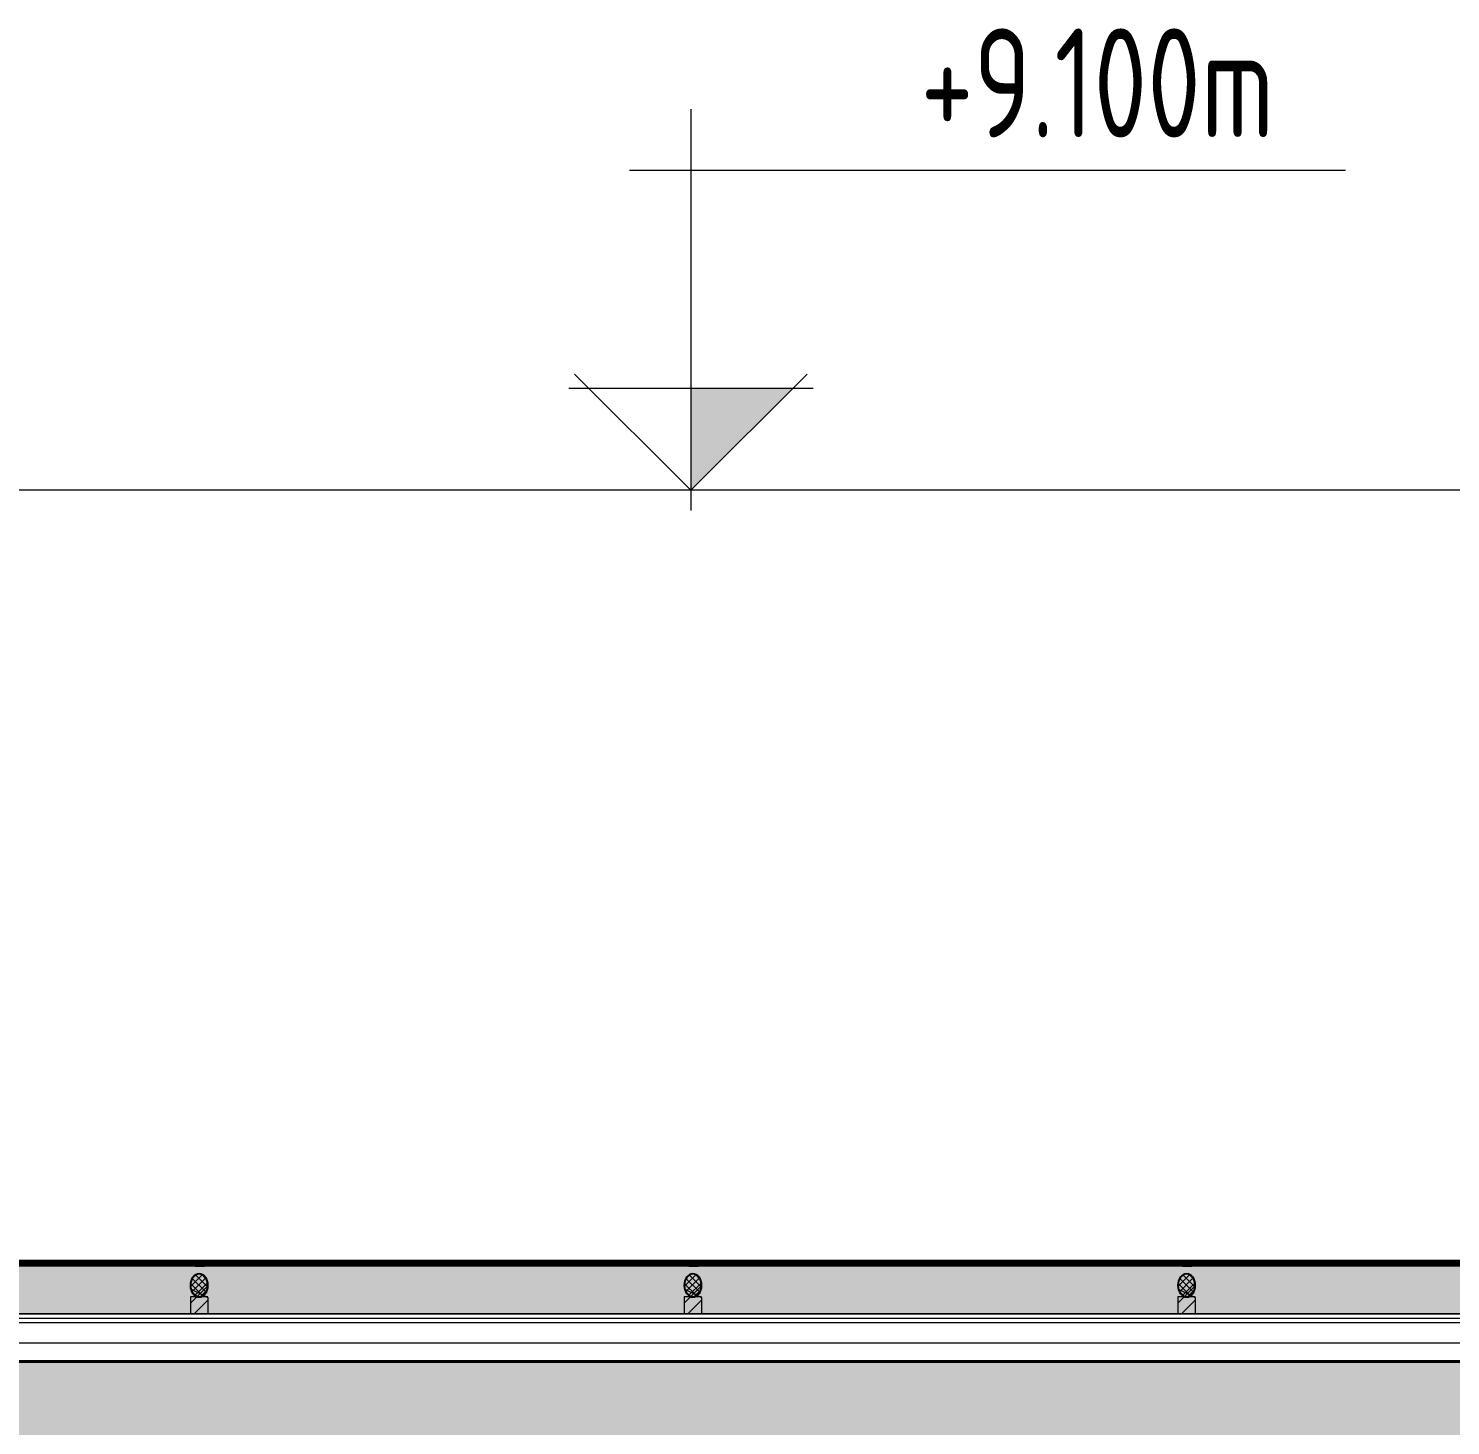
# Model space of a CAD drawing. Header units: millimetres. Extents: x -6181 to 191287, y -8583 to 23546.
# Drawn here: x 92820 to 95268, y 7490 to 9895 of the extents above; entities that cross this region are included whole.
import ezdxf

# ---------------------------------------------------------------- set-up
doc = ezdxf.new("R2010")
doc.units = ezdxf.units.MM
doc.header["$MEASUREMENT"] = 0
for name, pattern in [('1735-DT-5BR-SEC_BB$0$DASHED', [0.75, 0.5, -0.25]), ('ACAD_ISO02W100', [15, 12, -3]), ('DASHED', [0.75, 0.5, -0.25])]:
    doc.linetypes.add(name, pattern=pattern)
doc.layers.add('00--ORIGIN POINT', color=200, linetype='Continuous', lineweight=20, plot=False)
doc.layers.add('1735-DT-5BR-SEC_BB$0$00--ORIGIN', color=6, linetype='Continuous', lineweight=0, plot=False)
doc.layers.add('1735-DT-5BR-SEC_BB$0$00--Combo Roof', color=251, linetype='Continuous')
for name, color, linetype, lineweight in [('1735-DT-5BR-SEC_BB$0$06--LINE-0', 8, 'Continuous', 13), ('1735-DT-5BR-SEC_BB$0$06--LINE-1', 9, 'Continuous', 18), ('1735-DT-5BR-SEC_BB$0$E--CONCRETE-4', 4, 'Continuous', 40), ('1735-DT-5BR-SEC_BB$0$E--CONCRETE-SHADE', 253, 'Continuous', 25), ('1735-DT-5BR-SEC_BB$0$J--WATERPROOFING-1', 1, 'Continuous', 18), ('1735-DT-5BR-SEC_BB$0$J--WATERPROOFING-2', 2, 'Continuous', 25), ('1735-DT-5BR-SEC_BB$0$J--WATERPROOFING-3', 3, 'Continuous', 35), ('1735-DT-5BR-SEC_BB$0$P--INSULATION', 8, 'Continuous', 13), ('1735-DT-5BR-SEC_BB$0$W--ELV-1', 250, '1735-DT-5BR-SEC_BB$0$DASHED', 9), ('W--ELEV-2', 7, 'Continuous', 20), ('W--ELV-1', 250, 'DASHED', 9)]:
    doc.layers.add(name, color=color, linetype=linetype, lineweight=lineweight)
doc.styles.add('ISO', font='isocp2.shx', dxfattribs={"width": 0.8})
doc.linetypes.add('1735-DT-5BR-SEC_BB$0$BATTING', pattern='A,0.00254,-2.54,[134,ltypeshp.shx,S=2.54,R=0,X=-2.54,Y=0],-5.08,[134,ltypeshp.shx,S=2.54,R=180,X=2.54,Y=0],-2.54', length=10.16254)

# ---------------------------------------------------------------- blocks, each defined once
blk = doc.blocks.new('*U263')
at = {"layer": '1735-DT-5BR-SEC_BB$0$06--LINE-1'}
h = blk.add_hatch(dxfattribs=at)
h.set_pattern_fill('AR-CONC', color=256, scale=10, style=0)
h.set_pattern_definition([(50, (-4413.56, -89.98), (71.72602, -6.27521), [7.5, -82.5]), (355, (-4413.56, -89.98), (-13.87513, 75.21921), [6, -66]), (100.45144, (-4407.585, -90.5), (57.85088, 68.944), [6.37402, -70.11421]), (46.1842, (-4413.56, -69.98), (106.72413, -16.55193), [11.25, -123.75]), (96.63564, (-4404.67, -71.36), (93.4662, 97.41186), [9.56103, -105.17138]), (351.18416, (-4413.56, -69.98), (93.4662, 97.41186), [9, -99]), (21, (-4403.56, -74.98), (59.690705, -40.26189), [7.5, -82.5]), (326, (-4403.56, -74.98), (24.33153, 72.515), [6, -66]), (71.45144, (-4398.59, -78.33), (84.02224, 32.25312), [6.37402, -70.11421]), (37.5, (-4413.562, -89.977), (1.215986, 33.289385), [0, -65.2, 0, -67, 0, -66.25]), (7.5, (-4413.562, -89.977), (26.306954, 39.44117), [0, -38.2, 0, -63.7, 0, -25.25]), (327.5, (-4435.862, -89.977), (53.382244, -2.255487), [0, -25, 0, -78, 0, -103.5]), (317.5, (-4445.86, -89.977), (58.318617, 10.0105), [0, -32.5, 0, -51.8, 0, -73.5])])
h.paths.add_polyline_path([(-45351.9, 10465.1), (-40906.9, 10465.1), (-40906.9, 10382.2), (-45351.9, 10382.2)])
at = {"layer": '1735-DT-5BR-SEC_BB$0$J--WATERPROOFING-2'}
h = blk.add_hatch(color=252, dxfattribs=at)
edge = h.paths.add_edge_path()
edge.add_ellipse((-43441.9, 10431.3), major_axis=(0, -19.9), ratio=0.75188, start_angle=94.7878, end_angle=270, ccw=False)
edge.add_line((-43426.9, 10433), (-43426.9, 10465.1))
edge.add_arc((-43441.9, 10589.1), 124.9, 263.0944, 276.8706, ccw=False)
edge.add_line((-43456.9, 10465.1), (-43456.9, 10431.3))
edge.add_line((-43456.9, 10431.3), (-43456.9, 10431.3))
h = blk.add_hatch(color=252, dxfattribs=at)
edge = h.paths.add_edge_path()
edge.add_ellipse((-42591.9, 10431.3), major_axis=(0, -19.9), ratio=0.75188, start_angle=94.7878, end_angle=270, ccw=False)
edge.add_line((-42576.9, 10433), (-42576.9, 10465.1))
edge.add_arc((-42591.9, 10589.1), 124.9, 263.0944, 276.8706, ccw=False)
edge.add_line((-42606.9, 10465.1), (-42606.9, 10431.3))
edge.add_line((-42606.9, 10431.3), (-42606.9, 10431.3))
h = blk.add_hatch(color=252, dxfattribs=at)
edge = h.paths.add_edge_path()
edge.add_ellipse((-41741.9, 10431.3), major_axis=(0, -19.9), ratio=0.75188, start_angle=94.7878, end_angle=270, ccw=False)
edge.add_line((-41726.9, 10433), (-41726.9, 10465.1))
edge.add_arc((-41741.9, 10589.1), 124.9, 263.0944, 276.8706, ccw=False)
edge.add_line((-41756.9, 10465.1), (-41756.9, 10431.3))
edge.add_line((-41756.9, 10431.3), (-41756.9, 10431.3))
at = {"layer": '1735-DT-5BR-SEC_BB$0$J--WATERPROOFING-2', "lineweight": 9}
h = blk.add_hatch(dxfattribs=at)
h.set_pattern_fill('ANSI37', color=256, scale=65, style=0)
h.set_pattern_definition([(45, (-167738.302, 57135.414), (-5.7452426, 5.7452426), []), (135, (-167738.302, 57135.414), (-5.7452426, -5.7452426), [])])
edge = h.paths.add_edge_path()
edge.add_ellipse((-43441.9, 10431.3), major_axis=(0, -19.9), ratio=0.75188, start_angle=367.0305, end_angle=447.7649)
edge.add_line((-43426.9, 10430.5), (-43426.9, 10432.1))
edge.add_ellipse((-43441.9, 10431.3), major_axis=(0, -19.9), ratio=0.75188, start_angle=92.2351, end_angle=352.9695)
edge.add_line((-43443.7, 10411.5), (-43440, 10411.5))
h = blk.add_hatch(dxfattribs=at)
h.set_pattern_fill('ANSI37', color=256, scale=65, style=0)
h.set_pattern_definition([(45, (-166888.302, 57135.414), (-5.7452426, 5.7452426), []), (135, (-166888.302, 57135.414), (-5.7452426, -5.7452426), [])])
edge = h.paths.add_edge_path()
edge.add_ellipse((-42591.9, 10431.3), major_axis=(0, -19.9), ratio=0.75188, start_angle=367.0305, end_angle=447.7649)
edge.add_line((-42576.9, 10430.5), (-42576.9, 10432.1))
edge.add_ellipse((-42591.9, 10431.3), major_axis=(0, -19.9), ratio=0.75188, start_angle=92.2351, end_angle=352.9695)
edge.add_line((-42593.7, 10411.5), (-42590, 10411.5))
h = blk.add_hatch(dxfattribs=at)
h.set_pattern_fill('ANSI37', color=256, scale=65, style=0)
h.set_pattern_definition([(45, (-166038.302, 57135.414), (-5.7452426, 5.7452426), []), (135, (-166038.302, 57135.414), (-5.7452426, -5.7452426), [])])
edge = h.paths.add_edge_path()
edge.add_ellipse((-41741.9, 10431.3), major_axis=(0, -19.9), ratio=0.75188, start_angle=367.0305, end_angle=447.7649)
edge.add_line((-41726.9, 10430.5), (-41726.9, 10432.1))
edge.add_ellipse((-41741.9, 10431.3), major_axis=(0, -19.9), ratio=0.75188, start_angle=92.2351, end_angle=352.9695)
edge.add_line((-41743.7, 10411.5), (-41740, 10411.5))
at = {"layer": '1735-DT-5BR-SEC_BB$0$00--ORIGIN'}
blk.add_lwpolyline([(-39601.9, 10300), (-45351.9, 10300), (-45351.9, 10485.3)], dxfattribs=at)
at = {"layer": '1735-DT-5BR-SEC_BB$0$J--WATERPROOFING-1', "color": 8}
for p, q in [((-43456.9, 10411.4), (-43456.9, 10382.2)), ((-43426.9, 10411.4), (-43456.9, 10411.4)), ((-43426.9, 10410.4), (-43426.9, 10382.2)), ((-42606.9, 10411.4), (-42606.9, 10382.2)), ((-42576.9, 10411.4), (-42606.9, 10411.4)), ((-42576.9, 10410.4), (-42576.9, 10382.2)), ((-41756.9, 10411.4), (-41756.9, 10382.2)), ((-41726.9, 10411.4), (-41756.9, 10411.4)), ((-41726.9, 10410.4), (-41726.9, 10382.2)), ((-45351.9, 10382.2), (-40891.9, 10382.2)), ((-45351.9, 10374.7), (-40891.9, 10374.7)), ((-45351.9, 10367.2), (-40891.9, 10367.2))]:
    blk.add_line(p, q, dxfattribs=at)
blk.add_lwpolyline([(-45351.9, 10465.1), (-40906.9, 10465.1), (-40906.9, 10382.2), (-45351.9, 10382.2)], dxfattribs=at)
blk.add_lwpolyline([(-45351.9, 10465.1), (-40906.9, 10465.1), (-40906.9, 10382.2), (-45351.9, 10382.2)], close=True, dxfattribs=at)
for centre in [(-43442.2, 10576.3), (-42592.2, 10576.3), (-41742.2, 10576.3)]:
    blk.add_arc(centre, 112.1, 262.4789, 278.9045, dxfattribs=at)
at = {"layer": '1735-DT-5BR-SEC_BB$0$J--WATERPROOFING-2', "lineweight": 13}
for p, q in [((-43456.9, 10400.7), (-43426.9, 10430.7)), ((-42606.9, 10400.7), (-42576.9, 10430.7)), ((-41756.9, 10400.7), (-41726.9, 10430.7)), ((-43456.9, 10425.4), (-43426.9, 10410.4)), ((-43450.6, 10382.2), (-43426.9, 10405.9)), ((-42606.9, 10425.4), (-42576.9, 10410.4)), ((-42600.6, 10382.2), (-42576.9, 10405.9)), ((-41756.9, 10425.4), (-41726.9, 10410.4)), ((-41750.6, 10382.2), (-41726.9, 10405.9))]:
    blk.add_line(p, q, dxfattribs=at)
at = {"layer": '1735-DT-5BR-SEC_BB$0$J--WATERPROOFING-2', "extrusion": (0, 0, -1)}
for centre in [(-43441.9, 10431.3), (-42591.9, 10431.3), (-41741.9, 10431.3)]:
    blk.add_ellipse(centre, major_axis=(0, -19.9), ratio=0.75188, start_param=-1.570796, end_param=4.712389, dxfattribs=at)
at = {"layer": '1735-DT-5BR-SEC_BB$0$J--WATERPROOFING-3', "color": 252, "const_width": 10.1}
blk.add_lwpolyline([(-40891.9, 10470.3), (-45351.9, 10470.4)], dxfattribs=at)
at = {"layer": '1735-DT-5BR-SEC_BB$0$P--INSULATION', "linetype": '1735-DT-5BR-SEC_BB$0$BATTING', "ltscale": 0.05}
blk.add_line((-39604.2, 10331.8), (-45351.9, 10331.8), dxfattribs=at)
blk = doc.blocks.new('1735-DT-5BR-SEC_BB')
at = {"layer": '1735-DT-5BR-SEC_BB$0$E--CONCRETE-SHADE'}
h = blk.add_hatch(color=256, dxfattribs=at)
h.dxf.hatch_style = 1
h.paths.add_polyline_path([(97503.6, 7900), (97203.6, 7900), (97203.6, 9100), (97053.6, 9100), (97053.6, 7900), (96953.8, 7900), (96953.8, 7600), (85453.6, 7600), (85453.6, 7900), (85353.6, 7900), (85353.6, 9100), (85203.6, 9100), (85203.6, 7900), (84903.6, 7900), (84903.6, 7700), (85203.6, 7700), (85203.6, 7380), (85453.6, 7380), (92253.6, 7380), (92253.6, 7100), (92453.6, 7100), (92453.6, 7380), (97203.6, 7380), (97203.6, 7700), (97503.6, 7700)])
at = {"layer": '1735-DT-5BR-SEC_BB$0$06--LINE-0'}
blk.add_line((97003.6, 9100), (92276.2, 9100), dxfattribs=at)
at = {"layer": '1735-DT-5BR-SEC_BB$0$E--CONCRETE-4'}
blk.add_lwpolyline([(85453.6, 7380), (92253.6, 7380), (92253.6, 7100), (92453.6, 7100), (92453.6, 7380), (97203.6, 7380), (97203.6, 7700), (97503.6, 7700), (97503.6, 7900), (97203.6, 7900), (97203.6, 9100), (97053.6, 9100), (97053.6, 7900), (96953.8, 7900), (96953.8, 7600), (85453.6, 7600)], dxfattribs=at)
at = {"layer": '1735-DT-5BR-SEC_BB$0$W--ELV-1', "ltscale": 500}
for points in [[(102460.7, 9100), (92276.2, 9100)], [(102460.7, 7600), (81257.5, 7600)]]:
    blk.add_lwpolyline(points, dxfattribs=at)
at = {"layer": '1735-DT-5BR-SEC_BB$0$00--Combo Roof'}
blk.add_blockref('*U263', (136555.5, -2700), dxfattribs=at)
blk = doc.blocks.new('*U5')
at = {"color": 2}
for p, q in [((0, 875), (0, -46)), ((1502.9, 734.4), (-140.6, 734.4)), ((0, 0), (-266.9, 266.9)), ((266.9, 266.9), (0, 0)), ((-280.4, 234.4), (280.4, 234.4))]:
    blk.add_line(p, q, dxfattribs=at)
blk.add_solid([(0, 234.4), (234.4, 234.4), (0, 0), (234.4, 234.4)], dxfattribs=at)
at = {"layer": '00--ORIGIN POINT', "linetype": 'ACAD_ISO02W100', "ltscale": 5}
blk.add_line((270, 0), (-270, 0), dxfattribs=at)
at = {"style": 'ISO', "width": 0.8}
for tag, p in [('LEVEL', (225.4, 781.7)), ('FLOOR', (225.4, 406.4))]:
    blk.add_attdef(tag, p, '', height=250, dxfattribs=at)

msp = doc.modelspace()

# ---------------------------------------------------------------- block references
msp.add_blockref('1735-DT-5BR-SEC_BB', (0, 0))

# ---------------------------------------------------------------- next in the draw order: linework, layer by layer
at = {"layer": 'W--ELV-1', "ltscale": 500}
for points in [[(102460.7, 9100), (81257.5, 9100)], [(102460.7, 7600), (81257.5, 7600)]]:
    msp.add_lwpolyline(points, dxfattribs=at)

# ---------------------------------------------------------------- next in the draw order: block references
at = {"layer": 'W--ELEV-2'}
ref = msp.add_blockref('*U5', (93960.2, 9100), dxfattribs=dict(at, xscale=0.75, yscale=0.75, zscale=0.75))
ref.add_attrib('LEVEL', '+9.100m', (94355.4, 9707.6, -698143.2), dxfattribs={"layer": '0', "height": 187.5, "style": 'ISO', "width": 0.8})

doc.saveas('drawing.dxf')
